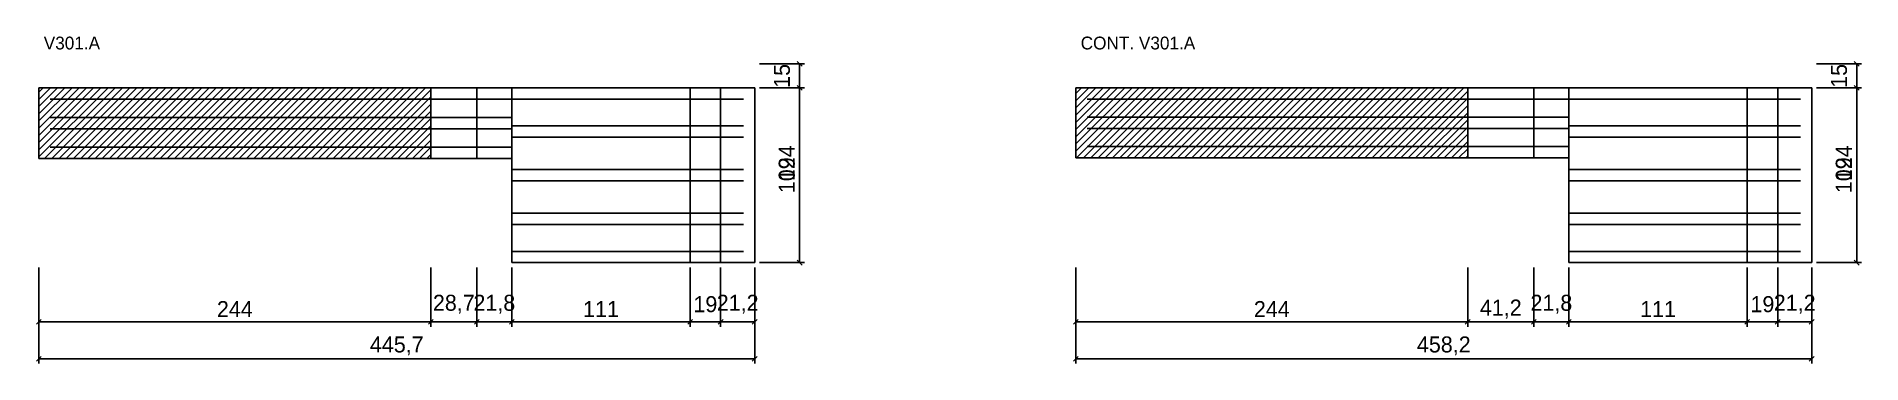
# Model space of a CAD drawing. Extents: x -2 to 1135, y -322 to -118.
import ezdxf

# ---------------------------------------------------------------- set-up
doc = ezdxf.new("R2010")
doc.units = 0
for name, color, linetype in [('COTA', 241, 'Continuous'), ('NOMENCLATURA', 7, 'Continuous'), ('Painéis', 200, 'Continuous'), ('Reaproveitamento', 251, 'Continuous'), ('SARR_2.2x7', 40, 'Continuous')]:
    doc.layers.add(name, color=color, linetype=linetype)
doc.dimstyles.new('PAINEL', dxfattribs={"dimtxt": 10, "dimasz": 3, "dimexe": 3, "dimexo": 3, "dimgap": 3, "dimtad": 1, "dimblk": 'OBLIQUE', "dimblk1": 'OBLIQUE', "dimcen": 2.5, "dimclrd": 4, "dimclre": 4, "dimclrt": 240, "dimazin": 3, "dimtfac": 1, "dimtmove": 0, "dimatfit": 3})

# ---------------------------------------------------------------- blocks, each defined once
blk = doc.blocks.new('_OBLIQUE')
at = {"color": 0, "linetype": 'BYBLOCK'}
blk.add_line((-0.5, -0.5), (0.5, 0.5), dxfattribs=at)

msp = doc.modelspace()

# ---------------------------------------------------------------- hatches: boundary and pattern name
at = {"layer": 'Reaproveitamento'}
h = msp.add_hatch(dxfattribs=at)
h.set_pattern_fill('ANSI31')
h.paths.add_polyline_path([(0, -194), (244, -194), (244, -150), (0, -150)])
h = msp.add_hatch(dxfattribs=at)
h.set_pattern_fill('ANSI31')
h.paths.add_polyline_path([(645.7, -193.6), (889.7, -193.6), (889.7, -150), (645.7, -150)])

# ---------------------------------------------------------------- linework, layer by layer
at = {"layer": 'Painéis'}
for p, q in [((0, -150), (244, -150)), ((0, -194), (0, -150)), ((244, -194), (244, -150)), ((244, -150), (272.7, -150)), ((272.7, -194), (272.7, -150)), ((272.7, -150), (294.5, -150)), ((294.5, -259), (294.5, -150)), ((294.5, -150), (405.5, -150)), ((405.5, -259), (405.5, -150)), ((405.5, -150), (424.5, -150)), ((424.5, -259), (424.5, -150)), ((424.5, -150), (445.7, -150)), ((445.7, -259), (445.7, -150)), ((645.7, -150), (889.7, -150)), ((645.7, -193.6), (645.7, -150)), ((889.7, -193.6), (889.7, -150)), ((889.7, -150), (930.9, -150)), ((930.9, -193.6), (930.9, -150)), ((930.9, -150), (952.7, -150)), ((952.7, -259), (952.7, -150)), ((952.7, -150), (1063.7, -150)), ((1063.7, -259), (1063.7, -150)), ((1063.7, -150), (1082.7, -150)), ((1082.7, -259), (1082.7, -150)), ((1082.7, -150), (1103.9, -150)), ((1103.9, -259), (1103.9, -150)), ((0, -194), (244, -194)), ((244, -194), (272.7, -194)), ((272.7, -194), (294.5, -194)), ((645.7, -193.6), (889.7, -193.6)), ((889.7, -193.6), (930.9, -193.6)), ((930.9, -193.6), (952.7, -193.6)), ((294.5, -259), (405.5, -259)), ((405.5, -259), (424.5, -259)), ((424.5, -259), (445.7, -259)), ((952.7, -259), (1063.7, -259)), ((1063.7, -259), (1082.7, -259)), ((1082.7, -259), (1103.9, -259))]:
    msp.add_line(p, q, dxfattribs=at)
at = {"layer": 'SARR_2.2x7'}
for points in [[(7, -157), (244, -157)], [(7, -157), (244, -157)], [(244, -157), (272.7, -157)], [(244, -157), (272.7, -157)], [(272.7, -157), (294.5, -157)], [(272.7, -157), (294.5, -157)], [(294.5, -157), (405.5, -157)], [(294.5, -157), (405.5, -157)], [(405.5, -157), (424.5, -157)], [(405.5, -157), (424.5, -157)], [(424.5, -157), (438.7, -157)], [(424.5, -157), (438.7, -157)], [(652.7, -157), (889.7, -157)], [(652.7, -157), (889.7, -157)], [(889.7, -157), (930.9, -157)], [(889.7, -157), (930.9, -157)], [(930.9, -157), (952.7, -157)], [(930.9, -157), (952.7, -157)], [(952.7, -157), (1063.7, -157)], [(952.7, -157), (1063.7, -157)], [(1063.7, -157), (1082.7, -157)], [(1063.7, -157), (1082.7, -157)], [(1082.7, -157), (1096.9, -157)], [(1082.7, -157), (1096.9, -157)], [(7, -168.5), (244, -168.5)], [(7, -168.5), (244, -168.5)], [(244, -168.5), (272.7, -168.5)], [(244, -168.5), (272.7, -168.5)], [(272.7, -168.5), (294.5, -168.5)], [(272.7, -168.5), (294.5, -168.5)], [(652.7, -168.3), (889.7, -168.3)], [(652.7, -168.3), (889.7, -168.3)], [(889.7, -168.3), (930.9, -168.3)], [(889.7, -168.3), (930.9, -168.3)], [(930.9, -168.3), (952.7, -168.3)], [(930.9, -168.3), (952.7, -168.3)], [(7, -175.5), (244, -175.5)], [(7, -175.5), (244, -175.5)], [(244, -175.5), (272.7, -175.5)], [(244, -175.5), (272.7, -175.5)], [(272.7, -175.5), (294.5, -175.5)], [(272.7, -175.5), (294.5, -175.5)], [(294.5, -173.75), (405.5, -173.75)], [(294.5, -173.75), (405.5, -173.75)], [(294.5, -180.75), (405.5, -180.75)], [(294.5, -180.75), (405.5, -180.75)], [(405.5, -173.75), (424.5, -173.75)], [(405.5, -173.75), (424.5, -173.75)], [(405.5, -180.75), (424.5, -180.75)], [(405.5, -180.75), (424.5, -180.75)], [(424.5, -173.75), (438.7, -173.75)], [(424.5, -173.75), (438.7, -173.75)], [(424.5, -180.75), (438.7, -180.75)], [(424.5, -180.75), (438.7, -180.75)], [(652.7, -175.3), (889.7, -175.3)], [(652.7, -175.3), (889.7, -175.3)], [(889.7, -175.3), (930.9, -175.3)], [(889.7, -175.3), (930.9, -175.3)], [(930.9, -175.3), (952.7, -175.3)], [(930.9, -175.3), (952.7, -175.3)], [(952.7, -173.75), (1063.7, -173.75)], [(952.7, -173.75), (1063.7, -173.75)], [(952.7, -180.75), (1063.7, -180.75)], [(952.7, -180.75), (1063.7, -180.75)], [(1063.7, -173.75), (1082.7, -173.75)], [(1063.7, -173.75), (1082.7, -173.75)], [(1063.7, -180.75), (1082.7, -180.75)], [(1063.7, -180.75), (1082.7, -180.75)], [(1082.7, -173.75), (1096.9, -173.75)], [(1082.7, -173.75), (1096.9, -173.75)], [(1082.7, -180.75), (1096.9, -180.75)], [(1082.7, -180.75), (1096.9, -180.75)], [(7, -187), (244, -187)], [(7, -187), (244, -187)], [(244, -187), (272.7, -187)], [(244, -187), (272.7, -187)], [(272.7, -187), (294.5, -187)], [(272.7, -187), (294.5, -187)], [(652.7, -186.6), (889.7, -186.6)], [(652.7, -186.6), (889.7, -186.6)], [(889.7, -186.6), (930.9, -186.6)], [(889.7, -186.6), (930.9, -186.6)], [(930.9, -186.6), (952.7, -186.6)], [(930.9, -186.6), (952.7, -186.6)], [(294.5, -201), (405.5, -201)], [(294.5, -201), (405.5, -201)], [(405.5, -201), (424.5, -201)], [(405.5, -201), (424.5, -201)], [(424.5, -201), (438.7, -201)], [(424.5, -201), (438.7, -201)], [(952.7, -201), (1063.7, -201)], [(952.7, -201), (1063.7, -201)], [(1063.7, -201), (1082.7, -201)], [(1063.7, -201), (1082.7, -201)], [(1082.7, -201), (1096.9, -201)], [(1082.7, -201), (1096.9, -201)], [(294.5, -208), (405.5, -208)], [(294.5, -208), (405.5, -208)], [(405.5, -208), (424.5, -208)], [(405.5, -208), (424.5, -208)], [(424.5, -208), (438.7, -208)], [(424.5, -208), (438.7, -208)], [(952.7, -208), (1063.7, -208)], [(952.7, -208), (1063.7, -208)], [(1063.7, -208), (1082.7, -208)], [(1063.7, -208), (1082.7, -208)], [(1082.7, -208), (1096.9, -208)], [(1082.7, -208), (1096.9, -208)], [(294.5, -228.25), (405.5, -228.25)], [(294.5, -228.25), (405.5, -228.25)], [(294.5, -235.25), (405.5, -235.25)], [(294.5, -235.25), (405.5, -235.25)], [(405.5, -228.25), (424.5, -228.25)], [(405.5, -228.25), (424.5, -228.25)], [(405.5, -235.25), (424.5, -235.25)], [(405.5, -235.25), (424.5, -235.25)], [(424.5, -228.25), (438.7, -228.25)], [(424.5, -228.25), (438.7, -228.25)], [(424.5, -235.25), (438.7, -235.25)], [(424.5, -235.25), (438.7, -235.25)], [(952.7, -228.25), (1063.7, -228.25)], [(952.7, -228.25), (1063.7, -228.25)], [(952.7, -235.25), (1063.7, -235.25)], [(952.7, -235.25), (1063.7, -235.25)], [(1063.7, -228.25), (1082.7, -228.25)], [(1063.7, -228.25), (1082.7, -228.25)], [(1063.7, -235.25), (1082.7, -235.25)], [(1063.7, -235.25), (1082.7, -235.25)], [(1082.7, -228.25), (1096.9, -228.25)], [(1082.7, -228.25), (1096.9, -228.25)], [(1082.7, -235.25), (1096.9, -235.25)], [(1082.7, -235.25), (1096.9, -235.25)], [(294.5, -252), (405.5, -252)], [(294.5, -252), (405.5, -252)], [(405.5, -252), (424.5, -252)], [(405.5, -252), (424.5, -252)], [(424.5, -252), (438.7, -252)], [(424.5, -252), (438.7, -252)], [(952.7, -252), (1063.7, -252)], [(952.7, -252), (1063.7, -252)], [(1063.7, -252), (1082.7, -252)], [(1063.7, -252), (1082.7, -252)], [(1082.7, -252), (1096.9, -252)], [(1082.7, -252), (1096.9, -252)]]:
    msp.add_lwpolyline(points, dxfattribs=at)

# ---------------------------------------------------------------- texts
at = {"layer": 'NOMENCLATURA'}
for s, p in [('V301.A', (3, -126)), ('CONT. V301.A', (648.7, -126))]:
    msp.add_text(s, height=8, dxfattribs=at).set_placement(p)

# ---------------------------------------------------------------- dimensions: what is measured, and where the dimension line sits
at = {"layer": 'COTA'}
for base, p1, p2 in [((473.7, -259), (445.7, -259), (445.7, -135)), ((473.7, -150), (445.7, -150), (445.7, -135)), ((1131.9, -259), (1103.9, -259), (1103.9, -135)), ((1131.9, -150), (1103.9, -150), (1103.9, -135)), ((473.7, -259), (445.7, -259), (445.7, -150)), ((1131.9, -259), (1103.9, -259), (1103.9, -150))]:
    msp.add_linear_dim(base=base, p1=p1, p2=p2, angle=90, dimstyle='PAINEL', dxfattribs=at).render()
for base, p1, p2 in [((0, -296), (0, -259), (244, -259)), ((0, -319), (0, -259), (445.7, -259)), ((244, -296), (244, -259), (272.7, -259)), ((272.7, -296), (272.7, -259), (294.5, -259)), ((294.5, -296), (294.5, -259), (405.5, -259)), ((405.5, -296), (405.5, -259), (424.5, -259)), ((424.5, -296), (424.5, -259), (445.7, -259)), ((645.7, -296), (645.7, -259), (889.7, -259)), ((645.7, -319), (645.7, -259), (1103.9, -259)), ((889.7, -296), (889.7, -259), (930.9, -259)), ((930.9, -296), (930.9, -259), (952.7, -259)), ((952.7, -296), (952.7, -259), (1063.7, -259)), ((1063.7, -296), (1063.7, -259), (1082.7, -259)), ((1082.7, -296), (1082.7, -259), (1103.9, -259))]:
    msp.add_linear_dim(base=base, p1=p1, p2=p2, dimstyle='PAINEL', dxfattribs=at).render()

doc.saveas('drawing.dxf')
